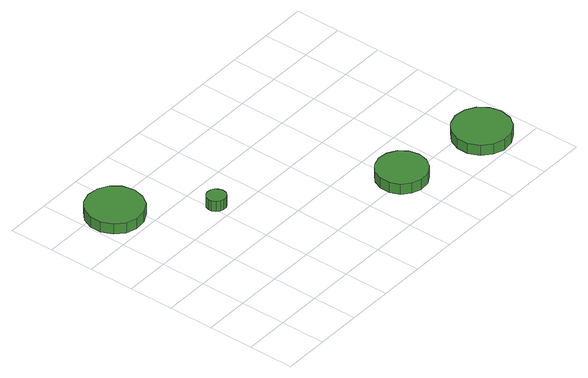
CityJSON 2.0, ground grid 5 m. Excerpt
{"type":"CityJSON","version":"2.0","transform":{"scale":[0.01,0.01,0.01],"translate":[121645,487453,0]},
"CityObjects":{
"tree1":{"type":"SolitaryVegetationObject","attributes":{"function":"something"},"geometry":[{"type":"MultiSurface","lod":"1","boundaries":[[[0,1,2,3,4,5,6,7,8,9,10,11,12,13,14]],[[15,16,17,18,19,20,21,22,23,24,25,26,27,28,29]],[[0,29,28,1]],[[1,28,27,2]],[[2,27,26,3]],[[3,26,25,4]],[[4,25,24,5]],[[5,24,23,6]],[[6,23,22,7]],[[7,22,21,8]],[[8,21,20,9]],[[9,20,19,10]],[[10,19,18,11]],[[11,18,17,12]],[[12,17,16,13]],[[13,16,15,14]],[[14,15,29,0]]]}]},
"tree2":{"type":"SolitaryVegetationObject","attributes":{"function":"something"},"geometry":[{"type":"MultiSurface","lod":"1","boundaries":[[[30,31,32,33,34,35,36,37,38,39,40,41,42,43,44]],[[45,46,47,48,49,50,51,52,53,54,55,56,57,58,59]],[[30,59,58,31]],[[31,58,57,32]],[[32,57,56,33]],[[33,56,55,34]],[[34,55,54,35]],[[35,54,53,36]],[[36,53,52,37]],[[37,52,51,38]],[[38,51,50,39]],[[39,50,49,40]],[[40,49,48,41]],[[41,48,47,42]],[[42,47,46,43]],[[43,46,45,44]],[[44,45,59,30]]]}]},
"tree3":{"type":"SolitaryVegetationObject","attributes":{"function":"something"},"geometry":[{"type":"MultiSurface","lod":"1","boundaries":[[[60,61,62,63,64,65,66,67,68,69,70,71,72,73,74]],[[75,76,77,78,79,80,81,82,83,84,85,86,87,88,89]],[[60,89,88,61]],[[61,88,87,62]],[[62,87,86,63]],[[63,86,85,64]],[[64,85,84,65]],[[65,84,83,66]],[[66,83,82,67]],[[67,82,81,68]],[[68,81,80,69]],[[69,80,79,70]],[[70,79,78,71]],[[71,78,77,72]],[[72,77,76,73]],[[73,76,75,74]],[[74,75,89,60]]]}]},
"tree4":{"type":"SolitaryVegetationObject","attributes":{"function":"something"},"geometry":[{"type":"MultiSurface","lod":"1","boundaries":[[[90,91,92,93,94,95,96,97,98,99,100,101,102,103,104]],[[105,106,107,108,109,110,111,112,113,114,115,116,117,118,119]],[[90,119,118,91]],[[91,118,117,92]],[[92,117,116,93]],[[93,116,115,94]],[[94,115,114,95]],[[95,114,113,96]],[[96,113,112,97]],[[97,112,111,98]],[[98,111,110,99]],[[99,110,109,100]],[[100,109,108,101]],[[101,108,107,102]],[[102,107,106,103]],[[103,106,105,104]],[[104,105,119,90]]]}]}
},
"vertices":[
[619,2356,147],[592,2482,147],[517,2586,147],[405,2650,147],[277,2664,147],[155,2624,147],[59,2538,147],[6,2420,147],[6,2291,147],[59,2174,147],[155,2087,147],[277,2048,147],[405,2061,147],[517,2125,147],[592,2230,147],[592,2230,22],[517,2125,22],[405,2061,22],[277,2048,22],[155,2087,22],[59,2174,22],[6,2291,22],[6,2420,22],[59,2538,22],[155,2624,22],[277,2664,22],[405,2650,22],[517,2586,22],[592,2482,22],[619,2356,22],
[1158,1672,148],[1149,1714,148],[1123,1749,148],[1086,1770,148],[1043,1775,148],[1002,1762,148],[970,1733,148],[952,1693,148],[952,1650,148],[970,1611,148],[1002,1582,148],[1043,1569,148],[1086,1573,148],[1123,1595,148],[1149,1630,148],[1149,1630,23],[1123,1595,23],[1086,1573,23],[1043,1569,23],[1002,1582,23],[970,1611,23],[952,1650,23],[952,1693,23],[970,1733,23],[1002,1762,23],[1043,1775,23],[1086,1770,23],[1123,1749,23],[1149,1714,23],[1158,1672,23],
[2824,538,135],[2800,649,135],[2734,740,135],[2635,797,135],[2523,809,135],[2415,774,135],[2331,698,135],[2285,595,135],[2285,481,135],[2331,378,135],[2415,302,135],[2523,267,135],[2635,279,135],[2734,335,135],[2800,427,135],[2800,427,10],[2734,335,10],[2635,279,10],[2523,267,10],[2415,302,10],[2331,378,10],[2285,481,10],[2285,595,10],[2331,698,10],[2415,774,10],[2523,809,10],[2635,797,10],[2734,740,10],[2800,649,10],[2824,538,10],
[3874,342,129],[3848,468,129],[3772,572,129],[3660,636,129],[3532,650,129],[3410,610,129],[3314,524,129],[3262,406,129],[3262,278,129],[3314,160,129],[3410,74,129],[3532,34,129],[3660,47,129],[3772,112,129],[3848,216,129],[3848,216,4],[3772,112,4],[3660,47,4],[3532,34,4],[3410,74,4],[3314,160,4],[3262,278,4],[3262,406,4],[3314,524,4],[3410,610,4],[3532,650,4],[3660,636,4],[3772,572,4],[3848,468,4],[3874,342,4]
]}
